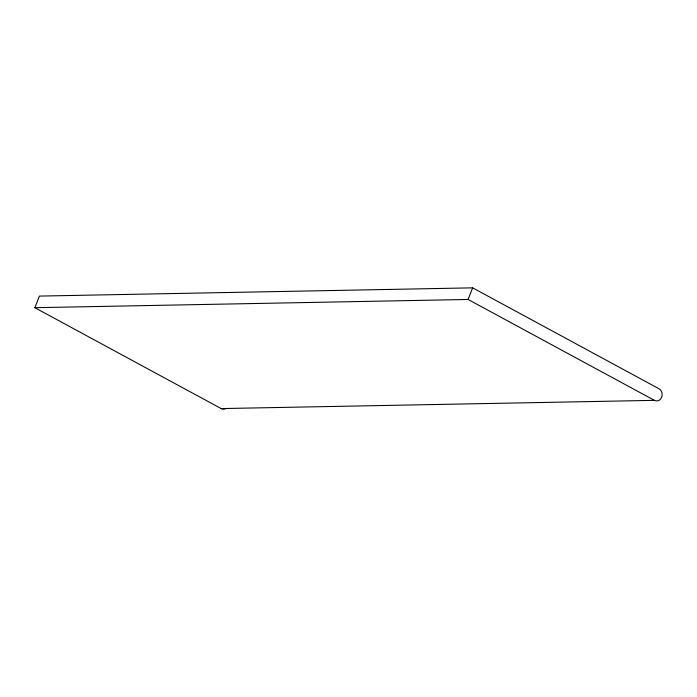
<?xml version="1.0" encoding="UTF-8"?>
<svg xmlns="http://www.w3.org/2000/svg" width="697" height="697" viewBox="0 0 697 697"><rect width="100%" height="100%" fill="white"/><g stroke="black" fill="none" stroke-linecap="round" stroke-linejoin="round"><path stroke-width="1.05" d="M34.85 307.691L39.424 296.086L472.653 287.844L658.97 388.734A6.404 5.489 88.9 0 1 661.671 397.238A6.404 5.489 88.9 0 1 654.396 400.348L221.167 408.581L34.85 307.691L468.079 299.457L654.396 400.348M468.079 299.457L472.653 287.844M225.366 408.79A6.404 5.489 88.9 0 1 221.167 408.581"/></g></svg>
